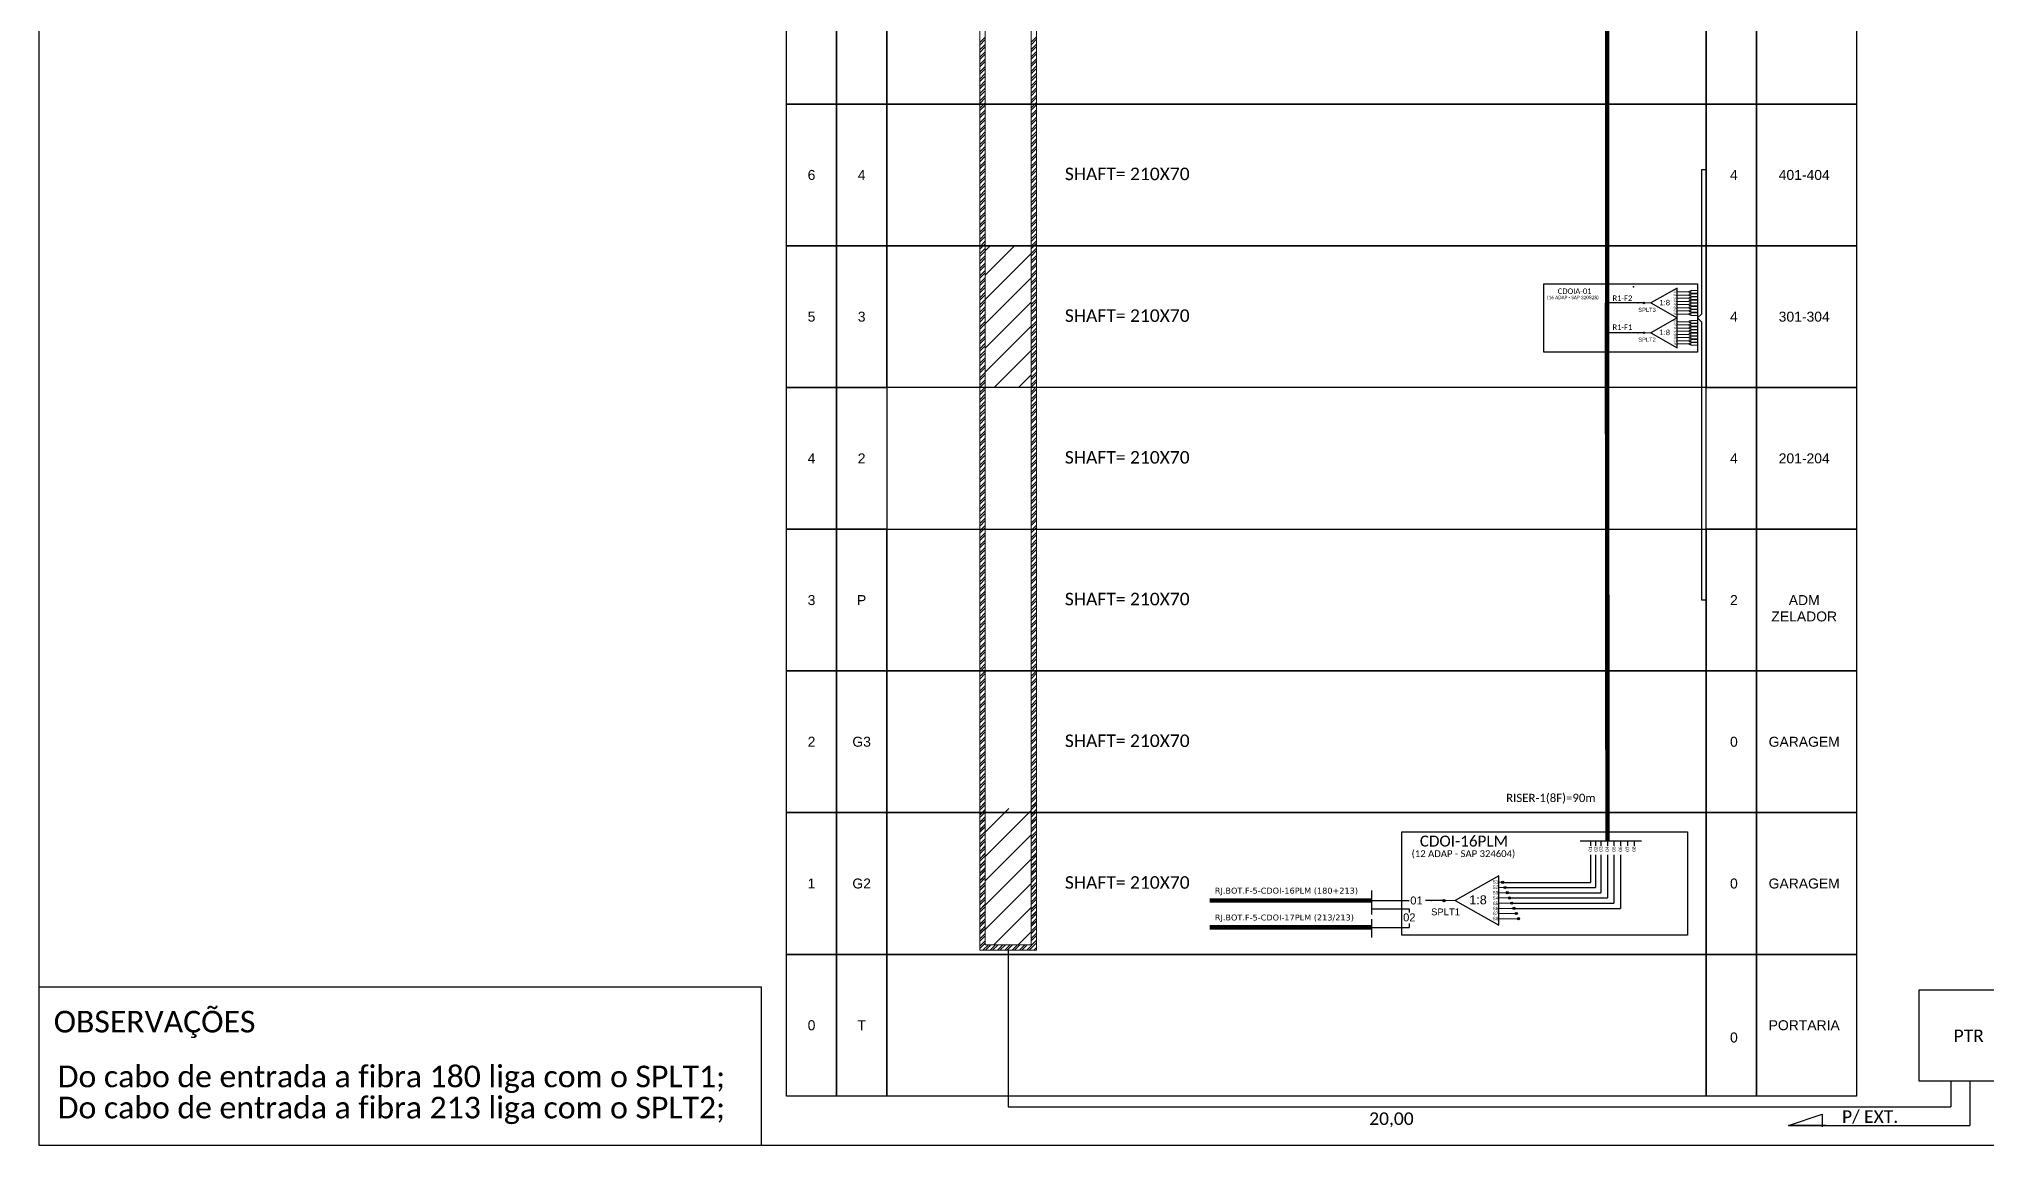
# Model space of a CAD drawing. Header units: inches. Extents: x 10034 to 13570, y 6729 to 9325.
# Drawn here: x 10933 to 11447, y 7993 to 8285 of the extents above; entities that cross this region are included whole.
import ezdxf
from ezdxf.enums import TextEntityAlignment as Align

# ---------------------------------------------------------------- set-up
doc = ezdxf.new("R2010")
doc.units = ezdxf.units.IN
doc.header["$MEASUREMENT"] = 0
doc.layers.add('CD a instalar', color=1, linetype='Continuous')
doc.layers.add('Uifilar numeracao sangria', color=7, linetype='Continuous')
doc.styles.add('ARIAL', font='arial.ttf')
doc.styles.add('WMF-Calibri0', font='CALIBRI.TTF')
doc.linetypes.add('RESERVA', pattern='A,0.5,-0.15,["RESERVA",Standard,S=0.18,R=0,X=0,Y=-0.1],-1.3', length=1.95)

# ---------------------------------------------------------------- blocks, each defined once
blk = doc.blocks.new('SPLT_1-8_DIV_DIR')
h = blk.add_hatch(color=3)
h.dxf.hatch_style = 1
edge = h.paths.add_edge_path()
edge.add_arc((12.77, 4.04), 0.242, 0, 360)
h = blk.add_hatch(color=3)
h.dxf.hatch_style = 1
edge = h.paths.add_edge_path()
edge.add_arc((13.27, 2.88), 0.242, 0, 360)
h = blk.add_hatch(color=3)
h.dxf.hatch_style = 1
edge = h.paths.add_edge_path()
edge.add_arc((13.77, 1.73), 0.242, 0, 360)
h = blk.add_hatch(color=3)
h.dxf.hatch_style = 1
edge = h.paths.add_edge_path()
edge.add_arc((14.27, 0.58), 0.242, 0, 360)
h = blk.add_hatch(color=3)
h.dxf.hatch_style = 1
edge = h.paths.add_edge_path()
edge.add_arc((14.77, -0.58), 0.242, 0, 360)
h = blk.add_hatch(color=3)
h.dxf.hatch_style = 1
edge = h.paths.add_edge_path()
edge.add_arc((15.27, -1.73), 0.242, 0, 360)
h = blk.add_hatch(color=3)
h.dxf.hatch_style = 1
edge = h.paths.add_edge_path()
edge.add_arc((15.77, -2.88), 0.242, 0, 360)
h = blk.add_hatch(color=3)
h.dxf.hatch_style = 1
edge = h.paths.add_edge_path()
edge.add_arc((16.27, -4.04), 0.242, 0, 360)
at = {"color": 1}
blk.add_lwpolyline([(11.89, 5.45), (2.22, 0), (11.89, -5.45), (11.89, 5.45)], dxfattribs=at)
at = {"color": 1, "lineweight": 0}
blk.add_lwpolyline([(2.22, 0), (0, 0)], dxfattribs=at)
at = {"color": 7, "lineweight": 0}
for points in [[(12.77, 4.04), (11.89, 4.04)], [(11.89, 2.88), (13.27, 2.88)], [(11.89, 1.73), (13.77, 1.73)], [(11.89, 0.58), (14.27, 0.58)], [(11.89, -0.58), (14.77, -0.58)], [(11.89, -1.73), (15.27, -1.73)], [(11.89, -2.88), (15.77, -2.88)], [(11.89, -4.04), (16.27, -4.04)]]:
    blk.add_lwpolyline(points, dxfattribs=at)
at = {"color": 3}
for centre in [(12.77, 4.04), (13.27, 2.88), (13.77, 1.73), (14.27, 0.58), (14.77, -0.58), (15.27, -1.73), (15.77, -2.88), (16.27, -4.04)]:
    blk.add_circle(centre, 0.242, dxfattribs=at)
at = {"color": 1, "style": 'ARIAL'}
for s, height, p in [('S1', 0.75, (10.52, 3.77)), ('1:8', 2, (5.35, -0.85)), ('S2', 0.75, (10.52, 2.58)), ('S3', 0.75, (10.52, 1.37)), ('S4', 0.75, (10.52, 0.19)), ('S5', 0.75, (10.52, -1.02)), ('S6', 0.75, (10.52, -2.14)), ('S7', 0.75, (10.52, -3.24)), ('S8', 0.75, (10.52, -4.36))]:
    blk.add_text(s, height=height, dxfattribs=at).set_placement(p)
blk = doc.blocks.new('SPLITTER_')
blk.add_point((0, 0))
at = {"style": 'ARIAL', "flags": 4}
blk.add_attdef('SPLT', (0, -3.26), '', height=1.5, dxfattribs=at)
blk = doc.blocks.new('SPLT_1-8_SC-APC')
at = {"color": 1}
blk.add_lwpolyline([(-7.37, -2.1), (-17.04, -7.55), (-7.37, -13), (-7.37, -2.1)], dxfattribs=at)
at = {"color": 3, "lineweight": 0}
for points in [[(-2.99, -3.51), (-7.37, -3.51)], [(-7.37, -4.66), (-2.99, -4.66)], [(-7.37, -5.82), (-2.99, -5.82)], [(-7.37, -6.97), (-2.99, -6.97)], [(-2.41, -3.02), (-2.41, -4)], [(-2.41, -3.02), (0, -3.02)], [(-2.41, -4), (0, -4)], [(-2.41, -4.17), (-2.41, -5.16)], [(-2.41, -4.17), (0, -4.17)], [(-2.41, -5.16), (0, -5.16)], [(-2.41, -5.32), (-2.41, -6.31)], [(-2.41, -5.32), (0, -5.32)], [(-2.41, -6.31), (0, -6.31)], [(-2.41, -6.48), (-2.41, -7.46)], [(-2.41, -6.48), (0, -6.48)], [(-7.37, -8.12), (-2.99, -8.12)], [(-7.37, -9.28), (-2.99, -9.28)], [(-7.37, -10.43), (-2.99, -10.43)], [(-7.37, -11.58), (-2.99, -11.58)], [(-2.41, -7.46), (0, -7.46)], [(-2.41, -7.63), (-2.41, -8.62)], [(-2.41, -7.63), (0, -7.63)], [(-2.41, -8.62), (0, -8.62)], [(-2.41, -8.78), (-2.41, -9.77)], [(-2.41, -8.78), (0, -8.78)], [(-2.41, -9.77), (0, -9.77)], [(-2.41, -9.94), (-2.41, -10.92)], [(-2.41, -9.94), (0, -9.94)], [(-2.41, -10.92), (0, -10.92)], [(-2.41, -11.09), (-2.41, -12.08)], [(-2.41, -11.09), (0, -11.09)], [(-2.41, -12.08), (0, -12.08)]]:
    blk.add_lwpolyline(points, dxfattribs=at)
for points in [[(-2.99, -3.22), (-2.41, -3.22), (-2.41, -3.8), (-2.99, -3.8)], [(-2.99, -4.38), (-2.41, -4.38), (-2.41, -4.95), (-2.99, -4.95)], [(-2.99, -5.53), (-2.41, -5.53), (-2.41, -6.1), (-2.99, -6.1)], [(-2.99, -6.68), (-2.41, -6.68), (-2.41, -7.26), (-2.99, -7.26)], [(-2.99, -7.84), (-2.41, -7.84), (-2.41, -8.41), (-2.99, -8.41)], [(-2.99, -8.99), (-2.41, -8.99), (-2.41, -9.56), (-2.99, -9.56)], [(-2.99, -10.14), (-2.41, -10.14), (-2.41, -10.72), (-2.99, -10.72)], [(-2.99, -11.3), (-2.41, -11.3), (-2.41, -11.87), (-2.99, -11.87)]]:
    blk.add_lwpolyline(points, close=True, dxfattribs=at)
at = {"color": 1, "lineweight": 0}
blk.add_lwpolyline([(-17.04, -7.55), (-19.26, -7.55)], dxfattribs=at)
at = {"color": 1, "style": 'ARIAL'}
for s, height, p in [('1:8', 2, (-13.91, -8.4)), ('S1', 0.75, (-8.74, -3.78)), ('S2', 0.75, (-8.74, -4.97)), ('S3', 0.75, (-8.74, -6.18)), ('S4', 0.75, (-8.74, -7.36)), ('S5', 0.75, (-8.74, -8.57)), ('S6', 0.75, (-8.74, -9.69)), ('S7', 0.75, (-8.74, -10.78)), ('S8', 0.75, (-8.74, -11.9))]:
    blk.add_text(s, height=height, dxfattribs=at).set_placement(p)
blk = doc.blocks.new('A$C415C251F')
at = {"color": 3}
blk.add_point((0, 0), dxfattribs=at)
blk = doc.blocks.new('LEG_CDOIA8_C-SPLT_DIR')
at = {"color": 3}
blk.add_blockref('A$C415C251F', (0, 0), dxfattribs=at)
at = {"color": 1, "style": 'WMF-Calibri0', "flags": 4}
blk.add_attdef('CDO', (-26.84, -2.61), '', height=2, dxfattribs=at)
blk.add_attdef('MODELO', text='', height=1.5, dxfattribs=at).set_placement((-22.23, -4.54), align=Align.CENTER)
at = {"style": 'ARIAL', "flags": 4}
blk.add_attdef('SPLITAGEM', text='', height=1.5, dxfattribs=at).set_placement((-18.36, -12.59), align=Align.CENTER)

msp = doc.modelspace()

# ---------------------------------------------------------------- hatches: boundary and pattern name
h = msp.add_hatch()
h.set_pattern_fill('ANSI31', color=1, scale=1.427991)
h.set_pattern_definition([(45, (-3842.32, -2987.586), (-3.2059302, 3.2059302), [])])
h.paths.add_polyline_path([(11195.13, 8230.4), (11182.99, 8230.4), (11182.99, 8193), (11195.13, 8193)])
h = msp.add_hatch(color=3)
h.dxf.hatch_style = 1
edge = h.paths.add_edge_path()
edge.add_arc((11356.85, 8215.32), 0.185, 0, 360)
h = msp.add_hatch(color=3)
h.dxf.hatch_style = 1
edge = h.paths.add_edge_path()
edge.add_arc((11356.85, 8215.32), 0.185, 0, 360)
h = msp.add_hatch(color=3)
h.dxf.hatch_style = 1
edge = h.paths.add_edge_path()
edge.add_arc((11356.85, 8207.45), 0.185, 0, 360)
h = msp.add_hatch(color=3)
h.dxf.hatch_style = 1
edge = h.paths.add_edge_path()
edge.add_arc((11356.85, 8207.45), 0.185, 0, 360)
h = msp.add_hatch()
h.set_pattern_fill('ANSI31', color=1, scale=1.427991)
h.set_pattern_definition([(45, (-3842.4167, -3134.702), (-3.2059302, 3.2059302), [])])
h.paths.add_polyline_path([(11195.03, 8081.86), (11182.89, 8081.86), (11182.89, 8045.88), (11195.03, 8045.88)])
h = msp.add_hatch(color=3)
h.dxf.hatch_style = 1
edge = h.paths.add_edge_path()
edge.add_arc((11304.05, 8057.59), 0.305, 0, 360)

# ---------------------------------------------------------------- linework, layer by layer
at = {"color": 3}
for p, q in [((11181.56, 8284.04), (11182.99, 8285.47)), ((11181.56, 8283.4), (11182.99, 8284.83)), ((11181.56, 8282.12), (11182.99, 8283.54)), ((11181.56, 8281.47), (11182.99, 8282.9)), ((11181.56, 8280.19), (11182.99, 8281.62)), ((11195.13, 8284.14), (11196.56, 8285.57)), ((11195.13, 8283.5), (11196.56, 8284.93)), ((11195.13, 8282.22), (11196.56, 8283.65)), ((11195.13, 8281.58), (11196.56, 8283.01)), ((11195.13, 8280.3), (11196.56, 8281.72)), ((11181.56, 8279.55), (11182.99, 8280.98)), ((11181.56, 8278.27), (11182.99, 8279.7)), ((11181.56, 8277.63), (11182.99, 8279.06)), ((11181.56, 8276.34), (11182.99, 8277.77)), ((11181.56, 8275.7), (11182.99, 8277.13)), ((11195.13, 8279.66), (11196.56, 8281.08)), ((11195.13, 8278.37), (11196.56, 8279.8)), ((11195.13, 8277.73), (11196.56, 8279.16)), ((11195.13, 8276.45), (11196.56, 8277.88)), ((11195.13, 8275.81), (11196.56, 8277.24)), ((11181.56, 8274.42), (11182.99, 8275.85)), ((11181.56, 8273.78), (11182.99, 8275.21)), ((11181.56, 8272.5), (11182.99, 8273.93)), ((11181.56, 8271.86), (11182.99, 8273.28)), ((11181.56, 8270.57), (11182.99, 8272)), ((11181.56, 8269.93), (11182.99, 8271.36)), ((11195.13, 8274.53), (11196.56, 8275.95)), ((11195.13, 8273.88), (11196.56, 8275.31)), ((11195.13, 8272.6), (11196.56, 8274.03)), ((11195.13, 8271.96), (11196.56, 8273.39)), ((11195.13, 8270.68), (11196.56, 8272.11)), ((11195.13, 8270.04), (11196.56, 8271.47)), ((11181.56, 8268.65), (11182.99, 8270.08)), ((11181.56, 8268.01), (11182.99, 8269.44)), ((11181.56, 8266.73), (11182.99, 8268.16)), ((11181.56, 8266.09), (11182.99, 8267.51)), ((11181.56, 8264.8), (11182.99, 8266.23)), ((11195.13, 8268.76), (11196.56, 8270.18)), ((11195.13, 8268.11), (11196.56, 8269.54)), ((11195.13, 8266.83), (11196.56, 8268.26)), ((11195.13, 8266.19), (11196.56, 8267.62)), ((11195.13, 8264.91), (11196.56, 8266.34)), ((11181.56, 8264.16), (11182.99, 8265.59)), ((11181.56, 8262.88), (11182.99, 8264.31)), ((11181.56, 8262.24), (11182.99, 8263.67)), ((11181.56, 8260.96), (11182.99, 8262.38)), ((11181.56, 8260.32), (11182.99, 8261.74)), ((11195.13, 8264.27), (11196.56, 8265.7)), ((11195.13, 8262.98), (11196.56, 8264.41)), ((11195.13, 8262.34), (11196.56, 8263.77)), ((11195.13, 8261.06), (11196.56, 8262.49)), ((11195.13, 8260.42), (11196.56, 8261.85)), ((11181.56, 8259.03), (11182.99, 8260.46)), ((11181.56, 8258.39), (11182.99, 8259.82)), ((11181.56, 8257.11), (11182.99, 8258.54)), ((11181.56, 8256.47), (11182.99, 8257.9)), ((11181.56, 8255.19), (11182.99, 8256.61)), ((11181.56, 8254.54), (11182.99, 8255.97)), ((11195.13, 8259.14), (11196.56, 8260.57)), ((11195.13, 8258.5), (11196.56, 8259.92)), ((11195.13, 8257.21), (11196.56, 8258.64)), ((11195.13, 8256.57), (11196.56, 8258)), ((11195.13, 8255.29), (11196.56, 8256.72)), ((11195.13, 8254.65), (11196.56, 8256.08)), ((11181.56, 8253.26), (11182.99, 8254.69)), ((11181.56, 8252.62), (11182.99, 8254.05)), ((11181.56, 8251.34), (11182.99, 8252.77)), ((11181.56, 8250.7), (11182.99, 8252.13)), ((11181.56, 8249.42), (11182.99, 8250.84)), ((11195.13, 8253.37), (11196.56, 8254.79)), ((11195.13, 8252.73), (11196.56, 8254.15)), ((11195.13, 8251.44), (11196.56, 8252.87)), ((11195.13, 8250.8), (11196.56, 8252.23)), ((11195.13, 8249.52), (11196.56, 8250.95)), ((11181.56, 8248.77), (11182.99, 8250.2)), ((11181.56, 8247.49), (11182.99, 8248.92)), ((11181.56, 8246.85), (11182.99, 8248.28)), ((11181.56, 8245.57), (11182.99, 8247)), ((11181.56, 8244.93), (11182.99, 8246.35)), ((11195.13, 8248.88), (11196.56, 8250.31)), ((11195.13, 8247.6), (11196.56, 8249.02)), ((11195.13, 8246.95), (11196.56, 8248.38)), ((11195.13, 8245.67), (11196.56, 8247.1)), ((11195.13, 8245.03), (11196.56, 8246.46)), ((11181.56, 8243.64), (11182.99, 8245.07)), ((11181.56, 8243), (11182.99, 8244.43)), ((11181.56, 8241.72), (11182.99, 8243.15)), ((11181.56, 8241.08), (11182.99, 8242.51)), ((11181.56, 8239.8), (11182.99, 8241.23)), ((11181.56, 8239.16), (11182.99, 8240.58)), ((11195.13, 8243.75), (11196.56, 8245.18)), ((11195.13, 8243.11), (11196.56, 8244.54)), ((11195.13, 8241.83), (11196.56, 8243.25)), ((11195.13, 8241.18), (11196.56, 8242.61)), ((11195.13, 8239.9), (11196.56, 8241.33)), ((11195.13, 8239.26), (11196.56, 8240.69)), ((11181.56, 8237.87), (11182.99, 8239.3)), ((11181.56, 8237.23), (11182.99, 8238.66)), ((11181.56, 8235.95), (11182.99, 8237.38)), ((11181.56, 8235.31), (11182.99, 8236.74)), ((11181.56, 8234.03), (11182.99, 8235.45)), ((11195.13, 8237.98), (11196.56, 8239.41)), ((11195.13, 8237.34), (11196.56, 8238.77)), ((11195.13, 8236.05), (11196.56, 8237.48)), ((11195.13, 8235.41), (11196.56, 8236.84)), ((11195.13, 8234.13), (11196.56, 8235.56)), ((11181.56, 8233.39), (11182.99, 8234.81)), ((11181.56, 8232.1), (11182.99, 8233.53)), ((11181.56, 8231.46), (11182.99, 8232.89)), ((11181.56, 8230.18), (11182.99, 8231.61)), ((11181.56, 8229.54), (11182.99, 8230.97)), ((11195.13, 8233.49), (11196.56, 8234.92)), ((11195.13, 8232.21), (11196.56, 8233.64)), ((11195.13, 8231.57), (11196.56, 8232.99)), ((11195.13, 8230.28), (11196.56, 8231.71)), ((11195.13, 8229.64), (11196.56, 8231.07)), ((11181.56, 8228.26), (11182.99, 8229.68)), ((11181.56, 8227.61), (11182.99, 8229.04)), ((11181.56, 8226.33), (11182.99, 8227.76)), ((11181.56, 8225.69), (11182.99, 8227.12)), ((11181.56, 8224.41), (11182.99, 8225.84)), ((11181.56, 8223.77), (11182.99, 8225.2)), ((11195.13, 8228.36), (11196.56, 8229.79)), ((11195.13, 8227.72), (11196.56, 8229.15)), ((11195.13, 8226.44), (11196.56, 8227.87)), ((11195.13, 8225.8), (11196.56, 8227.22)), ((11195.13, 8224.51), (11196.56, 8225.94)), ((11195.13, 8223.87), (11196.56, 8225.3)), ((11181.56, 8222.49), (11182.99, 8223.91)), ((11181.56, 8221.84), (11182.99, 8223.27)), ((11181.56, 8220.56), (11182.99, 8221.99)), ((11181.56, 8219.92), (11182.99, 8221.35)), ((11181.56, 8218.64), (11182.99, 8220.07)), ((11195.13, 8222.59), (11196.56, 8224.02)), ((11195.13, 8221.95), (11196.56, 8223.38)), ((11195.13, 8220.67), (11196.56, 8222.09)), ((11195.13, 8220.03), (11196.56, 8221.45)), ((11195.13, 8218.74), (11196.56, 8220.17)), ((11181.56, 8218), (11182.99, 8219.43)), ((11181.56, 8216.71), (11182.99, 8218.14)), ((11181.56, 8216.07), (11182.99, 8217.5)), ((11181.56, 8214.79), (11182.99, 8216.22)), ((11181.56, 8214.15), (11182.99, 8215.58)), ((11195.13, 8218.1), (11196.56, 8219.53)), ((11195.13, 8216.82), (11196.56, 8218.25)), ((11195.13, 8216.18), (11196.56, 8217.61)), ((11195.13, 8214.9), (11196.56, 8216.32)), ((11195.13, 8214.25), (11196.56, 8215.68)), ((11181.56, 8212.87), (11182.99, 8214.3)), ((11181.56, 8212.23), (11182.99, 8213.65)), ((11181.56, 8210.94), (11182.99, 8212.37)), ((11181.56, 8210.3), (11182.99, 8211.73)), ((11181.56, 8209.02), (11182.99, 8210.45)), ((11181.56, 8208.38), (11182.99, 8209.81)), ((11195.13, 8212.97), (11196.56, 8214.4)), ((11195.13, 8212.33), (11196.56, 8213.76)), ((11195.13, 8211.05), (11196.56, 8212.48)), ((11195.13, 8210.41), (11196.56, 8211.84)), ((11195.13, 8209.13), (11196.56, 8210.55)), ((11195.13, 8208.48), (11196.56, 8209.91)), ((11181.56, 8207.1), (11182.99, 8208.52)), ((11181.56, 8206.46), (11182.99, 8207.88)), ((11181.56, 8205.17), (11182.99, 8206.6)), ((11181.56, 8204.53), (11182.99, 8205.96)), ((11181.56, 8203.25), (11182.99, 8204.68)), ((11195.13, 8207.2), (11196.56, 8208.63)), ((11195.13, 8206.56), (11196.56, 8207.99)), ((11195.13, 8205.28), (11196.56, 8206.71)), ((11195.13, 8204.64), (11196.56, 8206.06)), ((11195.13, 8203.35), (11196.56, 8204.78)), ((11181.56, 8202.61), (11182.99, 8204.04)), ((11181.56, 8201.33), (11182.99, 8202.75)), ((11181.56, 8200.69), (11182.99, 8202.11)), ((11181.56, 8199.4), (11182.99, 8200.83)), ((11181.56, 8198.76), (11182.99, 8200.19)), ((11195.13, 8202.71), (11196.56, 8204.14)), ((11195.13, 8201.43), (11196.56, 8202.86)), ((11195.13, 8200.79), (11196.56, 8202.22)), ((11195.13, 8199.51), (11196.56, 8200.94)), ((11195.13, 8198.87), (11196.56, 8200.29)), ((11181.56, 8197.48), (11182.99, 8198.91)), ((11181.56, 8196.84), (11182.99, 8198.27)), ((11181.56, 8195.56), (11182.99, 8196.98)), ((11181.56, 8194.91), (11182.99, 8196.34)), ((11181.56, 8193.63), (11182.99, 8195.06)), ((11181.56, 8192.99), (11182.99, 8194.42)), ((11195.13, 8197.58), (11196.56, 8199.01)), ((11195.13, 8196.94), (11196.56, 8198.37)), ((11195.13, 8195.66), (11196.56, 8197.09)), ((11195.13, 8195.02), (11196.56, 8196.45)), ((11195.13, 8193.74), (11196.56, 8195.16)), ((11195.13, 8193.1), (11196.56, 8194.52)), ((11181.56, 8191.71), (11182.99, 8193.14)), ((11181.56, 8191.07), (11182.99, 8192.5)), ((11181.56, 8189.78), (11182.99, 8191.21)), ((11181.56, 8189.14), (11182.99, 8190.57)), ((11181.56, 8187.86), (11182.99, 8189.29)), ((11195.13, 8191.81), (11196.56, 8193.24)), ((11195.13, 8191.17), (11196.56, 8192.6)), ((11195.13, 8189.89), (11196.56, 8191.32)), ((11195.13, 8189.25), (11196.56, 8190.68)), ((11195.13, 8187.97), (11196.56, 8189.39)), ((11181.56, 8187.22), (11182.99, 8188.65)), ((11181.56, 8185.94), (11182.99, 8187.37)), ((11181.56, 8185.3), (11182.99, 8186.72)), ((11181.56, 8184.01), (11182.99, 8185.44)), ((11181.56, 8183.37), (11182.99, 8184.8)), ((11195.13, 8187.32), (11196.56, 8188.75)), ((11195.13, 8186.04), (11196.56, 8187.47)), ((11195.13, 8185.4), (11196.56, 8186.83)), ((11195.13, 8184.12), (11196.56, 8185.55)), ((11195.13, 8183.48), (11196.56, 8184.91)), ((11181.56, 8182.09), (11182.99, 8183.52)), ((11181.56, 8181.45), (11182.99, 8182.88)), ((11181.56, 8180.17), (11182.99, 8181.6)), ((11181.56, 8179.53), (11182.99, 8180.95)), ((11181.56, 8178.24), (11182.99, 8179.67)), ((11181.56, 8177.6), (11182.99, 8179.03)), ((11195.13, 8182.2), (11196.56, 8183.62)), ((11195.13, 8181.55), (11196.56, 8182.98)), ((11195.13, 8180.27), (11196.56, 8181.7)), ((11195.13, 8179.63), (11196.56, 8181.06)), ((11195.13, 8178.35), (11196.56, 8179.78)), ((11195.13, 8177.71), (11196.56, 8179.13)), ((11181.56, 8176.32), (11182.99, 8177.75)), ((11181.56, 8175.68), (11182.99, 8177.11)), ((11181.56, 8174.4), (11182.99, 8175.82)), ((11181.56, 8173.76), (11182.99, 8175.18)), ((11181.56, 8172.47), (11182.99, 8173.9)), ((11195.13, 8176.42), (11196.56, 8177.85)), ((11195.13, 8175.78), (11196.56, 8177.21)), ((11195.13, 8174.5), (11196.56, 8175.93)), ((11195.13, 8173.86), (11196.56, 8175.29)), ((11195.13, 8172.58), (11196.56, 8174.01)), ((11181.56, 8171.83), (11182.99, 8173.26)), ((11181.56, 8170.55), (11182.99, 8171.98)), ((11181.56, 8169.91), (11182.99, 8171.34)), ((11181.56, 8168.63), (11182.99, 8170.05)), ((11181.56, 8167.98), (11182.99, 8169.41)), ((11195.13, 8171.94), (11196.56, 8173.36)), ((11195.13, 8170.65), (11196.56, 8172.08)), ((11195.13, 8170.01), (11196.56, 8171.44)), ((11195.13, 8168.73), (11196.56, 8170.16)), ((11195.13, 8168.09), (11196.56, 8169.52)), ((11181.56, 8166.7), (11182.99, 8168.13)), ((11181.56, 8166.06), (11182.99, 8167.49)), ((11181.56, 8164.78), (11182.99, 8166.21)), ((11181.56, 8164.14), (11182.99, 8165.57)), ((11181.56, 8162.86), (11182.99, 8164.28)), ((11181.56, 8162.21), (11182.99, 8163.64)), ((11195.13, 8166.81), (11196.56, 8168.23)), ((11195.13, 8166.17), (11196.56, 8167.59)), ((11195.13, 8164.88), (11196.56, 8166.31)), ((11195.13, 8164.24), (11196.56, 8165.67)), ((11195.13, 8162.96), (11196.56, 8164.39)), ((11195.13, 8162.32), (11196.56, 8163.75)), ((11181.56, 8160.93), (11182.99, 8162.36)), ((11181.56, 8160.29), (11182.99, 8161.72)), ((11181.56, 8159.01), (11182.99, 8160.44)), ((11181.56, 8158.37), (11182.99, 8159.79)), ((11181.56, 8157.08), (11182.99, 8158.51)), ((11195.13, 8161.04), (11196.56, 8162.46)), ((11195.13, 8160.39), (11196.56, 8161.82)), ((11195.13, 8159.11), (11196.56, 8160.54)), ((11195.13, 8158.47), (11196.56, 8159.9)), ((11195.13, 8157.19), (11196.56, 8158.62)), ((11181.56, 8156.44), (11182.99, 8157.87)), ((11181.56, 8155.16), (11182.99, 8156.59)), ((11181.56, 8154.52), (11182.99, 8155.95)), ((11181.56, 8153.24), (11182.99, 8154.67)), ((11181.56, 8152.6), (11182.99, 8154.02)), ((11195.13, 8156.55), (11196.56, 8157.98)), ((11195.13, 8155.27), (11196.56, 8156.69)), ((11195.13, 8154.62), (11196.56, 8156.05)), ((11195.13, 8153.34), (11196.56, 8154.77)), ((11195.13, 8152.7), (11196.56, 8154.13)), ((11181.56, 8151.31), (11182.99, 8152.74)), ((11181.56, 8150.67), (11182.99, 8152.1)), ((11181.56, 8149.39), (11182.99, 8150.82)), ((11181.56, 8148.75), (11182.99, 8150.18)), ((11181.56, 8147.47), (11182.99, 8148.89)), ((11181.56, 8146.83), (11182.99, 8148.25)), ((11195.13, 8151.42), (11196.56, 8152.85)), ((11195.13, 8150.78), (11196.56, 8152.21)), ((11195.13, 8149.49), (11196.56, 8150.92)), ((11195.13, 8148.85), (11196.56, 8150.28)), ((11195.13, 8147.57), (11196.56, 8149)), ((11195.13, 8146.93), (11196.56, 8148.36)), ((11181.56, 8145.54), (11182.99, 8146.97)), ((11181.56, 8144.9), (11182.99, 8146.33)), ((11181.56, 8143.62), (11182.99, 8145.05)), ((11181.56, 8142.98), (11182.99, 8144.41)), ((11181.56, 8141.7), (11182.99, 8143.12)), ((11195.13, 8145.65), (11196.56, 8147.08)), ((11195.13, 8145.01), (11196.56, 8146.43)), ((11195.13, 8143.72), (11196.56, 8145.15)), ((11195.13, 8143.08), (11196.56, 8144.51)), ((11195.13, 8141.8), (11196.56, 8143.23)), ((11181.56, 8141.05), (11182.99, 8142.48)), ((11181.56, 8139.77), (11182.99, 8141.2)), ((11181.56, 8139.13), (11182.99, 8140.56)), ((11181.56, 8137.85), (11182.99, 8139.28)), ((11181.56, 8137.21), (11182.99, 8138.64)), ((11195.13, 8141.16), (11196.56, 8142.59)), ((11195.13, 8139.88), (11196.56, 8141.3)), ((11195.13, 8139.24), (11196.56, 8140.66)), ((11195.13, 8137.95), (11196.56, 8139.38)), ((11195.13, 8137.31), (11196.56, 8138.74)), ((11181.56, 8135.93), (11182.99, 8137.35)), ((11181.56, 8135.28), (11182.99, 8136.71)), ((11181.56, 8134), (11182.99, 8135.43)), ((11181.56, 8133.36), (11182.99, 8134.79)), ((11181.56, 8132.08), (11182.99, 8133.51)), ((11181.56, 8131.44), (11182.99, 8132.86)), ((11195.13, 8136.03), (11196.56, 8137.46)), ((11195.13, 8135.39), (11196.56, 8136.82)), ((11195.13, 8134.11), (11196.56, 8135.53)), ((11195.13, 8133.47), (11196.56, 8134.89)), ((11195.13, 8132.18), (11196.56, 8133.61)), ((11195.13, 8131.54), (11196.56, 8132.97)), ((11181.56, 8130.15), (11182.99, 8131.58)), ((11181.56, 8129.51), (11182.99, 8130.94)), ((11181.56, 8128.23), (11182.99, 8129.66)), ((11181.56, 8127.59), (11182.99, 8129.02)), ((11181.56, 8126.31), (11182.99, 8127.74)), ((11195.13, 8130.26), (11196.56, 8131.69)), ((11195.13, 8129.62), (11196.56, 8131.05)), ((11195.13, 8128.34), (11196.56, 8129.76)), ((11195.13, 8127.69), (11196.56, 8129.12)), ((11195.13, 8126.41), (11196.56, 8127.84)), ((11181.56, 8125.67), (11182.99, 8127.09)), ((11181.56, 8124.38), (11182.99, 8125.81)), ((11181.56, 8123.74), (11182.99, 8125.17)), ((11181.56, 8122.46), (11182.99, 8123.89)), ((11181.56, 8121.82), (11182.99, 8123.25)), ((11195.13, 8125.77), (11196.56, 8127.2)), ((11195.13, 8124.49), (11196.56, 8125.92)), ((11195.13, 8123.85), (11196.56, 8125.28)), ((11195.13, 8122.56), (11196.56, 8123.99)), ((11195.13, 8121.92), (11196.56, 8123.35)), ((11181.56, 8120.54), (11182.99, 8121.96)), ((11181.56, 8119.9), (11182.99, 8121.32)), ((11181.56, 8118.61), (11182.99, 8120.04)), ((11181.56, 8117.97), (11182.99, 8119.4)), ((11181.56, 8116.69), (11182.99, 8118.12)), ((11181.56, 8116.05), (11182.99, 8117.48)), ((11195.13, 8120.64), (11196.56, 8122.07)), ((11195.13, 8120), (11196.56, 8121.43)), ((11195.13, 8118.72), (11196.56, 8120.15)), ((11195.13, 8118.08), (11196.56, 8119.5)), ((11195.13, 8116.79), (11196.56, 8118.22)), ((11195.13, 8116.15), (11196.56, 8117.58)), ((11181.56, 8114.77), (11182.99, 8116.19)), ((11181.56, 8114.12), (11182.99, 8115.55)), ((11181.56, 8112.84), (11182.99, 8114.27)), ((11181.56, 8112.2), (11182.99, 8113.63)), ((11181.56, 8110.92), (11182.99, 8112.35)), ((11195.13, 8114.87), (11196.56, 8116.3)), ((11195.13, 8114.23), (11196.56, 8115.66)), ((11195.13, 8112.95), (11196.56, 8114.38)), ((11195.13, 8112.31), (11196.56, 8113.73)), ((11195.13, 8111.02), (11196.56, 8112.45)), ((11181.56, 8110.28), (11182.99, 8111.71)), ((11181.56, 8109), (11182.99, 8110.42)), ((11181.56, 8108.35), (11182.99, 8109.78)), ((11181.56, 8107.07), (11182.99, 8108.5)), ((11181.56, 8106.43), (11182.99, 8107.86)), ((11195.13, 8110.38), (11196.56, 8111.81)), ((11195.13, 8109.1), (11196.56, 8110.53)), ((11195.13, 8108.46), (11196.56, 8109.89)), ((11195.13, 8107.18), (11196.56, 8108.6)), ((11195.13, 8106.54), (11196.56, 8107.96)), ((11181.56, 8105.15), (11182.99, 8106.58)), ((11181.56, 8104.51), (11182.99, 8105.94)), ((11181.56, 8103.22), (11182.99, 8104.65)), ((11181.56, 8102.58), (11182.99, 8104.01)), ((11181.56, 8101.3), (11182.99, 8102.73)), ((11181.56, 8100.66), (11182.99, 8102.09)), ((11195.13, 8105.25), (11196.56, 8106.68)), ((11195.13, 8104.61), (11196.56, 8106.04)), ((11195.13, 8103.33), (11196.56, 8104.76)), ((11195.13, 8102.69), (11196.56, 8104.12)), ((11195.13, 8101.41), (11196.56, 8102.83)), ((11195.13, 8100.76), (11196.56, 8102.19)), ((11181.56, 8099.38), (11182.99, 8100.81)), ((11181.56, 8098.74), (11182.99, 8100.16)), ((11181.56, 8097.45), (11182.99, 8098.88)), ((11181.56, 8096.81), (11182.99, 8098.24)), ((11181.56, 8095.53), (11182.99, 8096.96)), ((11195.13, 8099.48), (11196.56, 8100.91)), ((11195.13, 8098.84), (11196.56, 8100.27)), ((11195.13, 8097.56), (11196.56, 8098.99)), ((11195.13, 8096.92), (11196.56, 8098.35)), ((11195.13, 8095.64), (11196.56, 8097.06)), ((11181.56, 8094.89), (11182.99, 8096.32)), ((11181.56, 8093.61), (11182.99, 8095.03)), ((11181.56, 8092.97), (11182.99, 8094.39)), ((11181.56, 8091.68), (11182.99, 8093.11)), ((11181.56, 8091.04), (11182.99, 8092.47)), ((11195.13, 8094.99), (11196.56, 8096.42)), ((11195.13, 8093.71), (11196.56, 8095.14)), ((11195.13, 8093.07), (11196.56, 8094.5)), ((11195.13, 8091.79), (11196.56, 8093.22)), ((11195.13, 8091.15), (11196.56, 8092.57)), ((11181.56, 8089.76), (11182.99, 8091.19)), ((11181.56, 8089.12), (11182.99, 8090.55)), ((11181.56, 8087.84), (11182.99, 8089.26)), ((11181.56, 8087.2), (11182.99, 8088.62)), ((11181.56, 8085.91), (11182.99, 8087.34)), ((11181.56, 8085.31), (11182.99, 8086.73)), ((11181.56, 8085.27), (11182.99, 8086.7)), ((11195.13, 8089.86), (11196.56, 8091.29)), ((11195.13, 8089.22), (11196.56, 8090.65)), ((11195.13, 8087.94), (11196.56, 8089.37)), ((11195.13, 8087.3), (11196.56, 8088.73)), ((11195.13, 8086.02), (11196.56, 8087.45)), ((11195.13, 8085.41), (11196.56, 8086.84)), ((11195.13, 8085.38), (11196.56, 8086.8)), ((11181.56, 8084.02), (11182.99, 8085.45)), ((11181.56, 8083.99), (11182.99, 8085.42)), ((11181.56, 8083.38), (11182.99, 8084.81)), ((11181.56, 8083.35), (11182.99, 8084.78)), ((11181.56, 8082.1), (11182.99, 8083.53)), ((11181.56, 8082.07), (11182.99, 8083.49)), ((11181.56, 8081.46), (11182.99, 8082.89)), ((11181.56, 8081.42), (11182.99, 8082.85)), ((11181.56, 8080.18), (11182.99, 8081.61)), ((11181.56, 8080.14), (11182.99, 8081.57)), ((11195.13, 8084.13), (11196.56, 8085.56)), ((11195.13, 8084.09), (11196.56, 8085.52)), ((11195.13, 8083.49), (11196.56, 8084.92)), ((11195.13, 8083.45), (11196.56, 8084.88)), ((11195.13, 8082.21), (11196.56, 8083.63)), ((11195.13, 8082.17), (11196.56, 8083.6)), ((11195.13, 8081.56), (11196.56, 8082.99)), ((11195.13, 8081.53), (11196.56, 8082.96)), ((11195.13, 8080.28), (11196.56, 8081.71)), ((11195.13, 8080.25), (11196.56, 8081.67)), ((11195.13, 8079.64), (11196.56, 8081.07)), ((11181.56, 8079.54), (11182.99, 8080.96)), ((11181.56, 8079.5), (11182.99, 8080.93)), ((11181.56, 8078.25), (11182.99, 8079.68)), ((11181.56, 8078.22), (11182.99, 8079.65)), ((11181.56, 8077.61), (11182.99, 8079.04)), ((11181.56, 8077.58), (11182.99, 8079.01)), ((11181.56, 8076.33), (11182.99, 8077.76)), ((11181.56, 8076.29), (11182.99, 8077.72)), ((11181.56, 8075.69), (11182.99, 8077.12)), ((11181.56, 8075.65), (11182.99, 8077.08)), ((11195.13, 8079.61), (11196.56, 8081.03)), ((11195.13, 8078.36), (11196.56, 8079.79)), ((11195.13, 8078.32), (11196.56, 8079.75)), ((11195.13, 8077.72), (11196.56, 8079.14)), ((11195.13, 8077.68), (11196.56, 8079.11)), ((11195.13, 8076.43), (11196.56, 8077.86)), ((11195.13, 8076.4), (11196.56, 8077.83)), ((11195.13, 8075.79), (11196.56, 8077.22)), ((11195.13, 8075.76), (11196.56, 8077.19)), ((11195.13, 8074.51), (11196.56, 8075.94)), ((11181.56, 8074.41), (11182.99, 8075.83)), ((11181.56, 8074.37), (11182.99, 8075.8)), ((11181.56, 8073.77), (11182.99, 8075.19)), ((11181.56, 8073.73), (11182.99, 8075.16)), ((11181.56, 8072.48), (11182.99, 8073.91)), ((11181.56, 8072.45), (11182.99, 8073.88)), ((11181.56, 8071.84), (11182.99, 8073.27)), ((11181.56, 8071.81), (11182.99, 8073.23)), ((11181.56, 8070.56), (11182.99, 8071.99)), ((11181.56, 8070.52), (11182.99, 8071.95)), ((11181.56, 8069.92), (11182.99, 8071.35)), ((11181.56, 8069.88), (11182.99, 8071.31)), ((11195.13, 8074.48), (11196.56, 8075.9)), ((11195.13, 8073.87), (11196.56, 8075.3)), ((11195.13, 8073.83), (11196.56, 8075.26)), ((11195.13, 8072.59), (11196.56, 8074.02)), ((11195.13, 8072.55), (11196.56, 8073.98)), ((11195.13, 8071.95), (11196.56, 8073.37)), ((11195.13, 8071.91), (11196.56, 8073.34)), ((11195.13, 8070.66), (11196.56, 8072.09)), ((11195.13, 8070.63), (11196.56, 8072.06)), ((11195.13, 8070.02), (11196.56, 8071.45)), ((11195.13, 8069.99), (11196.56, 8071.42)), ((11181.56, 8068.64), (11182.99, 8070.06)), ((11181.56, 8068.6), (11182.99, 8070.03)), ((11181.56, 8067.99), (11182.99, 8069.42)), ((11181.56, 8067.96), (11182.99, 8069.39)), ((11181.56, 8066.71), (11182.99, 8068.14)), ((11181.56, 8066.68), (11182.99, 8068.11)), ((11181.56, 8066.07), (11182.99, 8067.5)), ((11181.56, 8066.04), (11182.99, 8067.46)), ((11181.56, 8064.79), (11182.99, 8066.22)), ((11181.56, 8064.75), (11182.99, 8066.18)), ((11195.13, 8068.74), (11196.56, 8070.17)), ((11195.13, 8068.71), (11196.56, 8070.13)), ((11195.13, 8068.1), (11196.56, 8069.53)), ((11195.13, 8068.06), (11196.56, 8069.49)), ((11195.13, 8066.82), (11196.56, 8068.24)), ((11195.13, 8066.78), (11196.56, 8068.21)), ((11195.13, 8066.18), (11196.56, 8067.6)), ((11195.13, 8066.14), (11196.56, 8067.57)), ((11195.13, 8064.89), (11196.56, 8066.32)), ((11195.13, 8064.86), (11196.56, 8066.29)), ((11195.13, 8064.25), (11196.56, 8065.68)), ((11195.13, 8064.22), (11196.56, 8065.64)), ((11181.56, 8064.15), (11182.99, 8065.58)), ((11181.56, 8064.11), (11182.99, 8065.54)), ((11181.56, 8062.87), (11182.99, 8064.29)), ((11181.56, 8062.83), (11182.99, 8064.26)), ((11181.56, 8062.22), (11182.99, 8063.65)), ((11181.56, 8062.19), (11182.99, 8063.62)), ((11181.56, 8060.94), (11182.99, 8062.37)), ((11181.56, 8060.91), (11182.99, 8062.33)), ((11181.56, 8060.3), (11182.99, 8061.73)), ((11181.56, 8060.27), (11182.99, 8061.69)), ((11195.13, 8062.97), (11196.56, 8064.4)), ((11195.13, 8062.93), (11196.56, 8064.36)), ((11195.13, 8062.33), (11196.56, 8063.76)), ((11195.13, 8062.29), (11196.56, 8063.72)), ((11195.13, 8061.05), (11196.56, 8062.47)), ((11195.13, 8061.01), (11196.56, 8062.44)), ((11195.13, 8060.4), (11196.56, 8061.83)), ((11195.13, 8060.37), (11196.56, 8061.8)), ((11195.13, 8059.12), (11196.56, 8060.55)), ((11195.13, 8059.09), (11196.56, 8060.52)), ((11181.56, 8059.02), (11182.99, 8060.45)), ((11181.56, 8058.98), (11182.99, 8060.41)), ((11181.56, 8058.38), (11182.99, 8059.8)), ((11181.56, 8058.34), (11182.99, 8059.77)), ((11181.56, 8057.09), (11182.99, 8058.52)), ((11181.56, 8057.06), (11182.99, 8058.49)), ((11181.56, 8056.45), (11182.99, 8057.88)), ((11181.56, 8056.42), (11182.99, 8057.85)), ((11181.56, 8055.17), (11182.99, 8056.6)), ((11181.56, 8055.14), (11182.99, 8056.56)), ((11181.56, 8054.53), (11182.99, 8055.96)), ((11181.56, 8054.49), (11182.99, 8055.92)), ((11195.13, 8058.48), (11196.56, 8059.91)), ((11195.13, 8058.45), (11196.56, 8059.87)), ((11195.13, 8057.2), (11196.56, 8058.63)), ((11195.13, 8057.16), (11196.56, 8058.59)), ((11195.13, 8056.56), (11196.56, 8057.99)), ((11195.13, 8056.52), (11196.56, 8057.95)), ((11195.13, 8055.28), (11196.56, 8056.7)), ((11195.13, 8055.24), (11196.56, 8056.67)), ((11195.13, 8054.63), (11196.56, 8056.06)), ((11195.13, 8054.6), (11196.56, 8056.03)), ((11181.56, 8053.25), (11182.99, 8054.68)), ((11181.56, 8053.21), (11182.99, 8054.64)), ((11181.56, 8052.61), (11182.99, 8054.03)), ((11181.56, 8052.57), (11182.99, 8054)), ((11181.56, 8051.32), (11182.99, 8052.75)), ((11181.56, 8051.29), (11182.99, 8052.72)), ((11181.56, 8050.68), (11182.99, 8052.11)), ((11181.56, 8050.65), (11182.99, 8052.08)), ((11181.56, 8049.4), (11182.99, 8050.83)), ((11181.56, 8049.37), (11182.99, 8050.79)), ((11195.13, 8053.35), (11196.56, 8054.78)), ((11195.13, 8053.32), (11196.56, 8054.74)), ((11195.13, 8052.71), (11196.56, 8054.14)), ((11195.13, 8052.68), (11196.56, 8054.1)), ((11195.13, 8051.43), (11196.56, 8052.86)), ((11195.13, 8051.39), (11196.56, 8052.82)), ((11195.13, 8050.79), (11196.56, 8052.22)), ((11195.13, 8050.75), (11196.56, 8052.18)), ((11195.13, 8049.5), (11196.56, 8050.93)), ((11195.13, 8049.47), (11196.56, 8050.9)), ((11195.13, 8048.86), (11196.56, 8050.29)), ((11195.13, 8048.83), (11196.56, 8050.26)), ((11181.56, 8048.76), (11182.99, 8050.19)), ((11181.56, 8048.72), (11182.99, 8050.15)), ((11181.56, 8047.48), (11182.99, 8048.9)), ((11181.56, 8047.44), (11182.99, 8048.87)), ((11181.56, 8046.84), (11182.99, 8048.26)), ((11181.56, 8045.55), (11182.99, 8046.98)), ((11181.56, 8044.91), (11182.99, 8046.34)), ((11182.41, 8044.49), (11183.84, 8045.91)), ((11183.06, 8044.49), (11184.48, 8045.91)), ((11184.34, 8044.49), (11185.77, 8045.91)), ((11184.98, 8044.49), (11186.41, 8045.91)), ((11186.26, 8044.49), (11187.69, 8045.91)), ((11186.9, 8044.49), (11188.33, 8045.91)), ((11188.18, 8044.49), (11189.61, 8045.91)), ((11188.83, 8044.49), (11190.25, 8045.91)), ((11190.11, 8044.49), (11191.54, 8045.91)), ((11190.75, 8044.49), (11192.18, 8045.91)), ((11192.03, 8044.49), (11193.46, 8045.91)), ((11192.67, 8044.49), (11194.1, 8045.91)), ((11193.96, 8044.49), (11196.56, 8047.09)), ((11194.6, 8044.49), (11196.56, 8046.44)), ((11195.13, 8047.58), (11196.56, 8049.01)), ((11195.13, 8047.55), (11196.56, 8048.97)), ((11195.13, 8046.94), (11196.56, 8048.37)), ((11195.88, 8044.49), (11196.56, 8045.16)), ((11196.52, 8044.49), (11196.56, 8044.52))]:
    msp.add_line(p, q, dxfattribs=at)
at = {"color": 1}
for p, q in [((11284.91, 8060.26), (11284.91, 8053.92)), ((11284.91, 8052.67), (11284.91, 8047.86))]:
    msp.add_line(p, q, dxfattribs=at)
for points in [[(10933.35, 7993.05), (11771.91, 7993.05), (11771.91, 8587.05), (10933.35, 8587.05), (10933.35, 7993.05)], [(10933.35, 8034.81), (11123.88, 8034.81), (11123.88, 7993.05)], [(11442.76, 8009.94), (11442.76, 7998.18)], [(11394.92, 7998.18), (11442.76, 7998.18)]]:
    msp.add_lwpolyline(points)
at = {"color": 2, "lineweight": 0}
for points in [[(11196.56, 8564.68), (11196.56, 8044.49), (11181.56, 8044.49), (11181.56, 8564.68)], [(11195.13, 8564.68), (11195.13, 8045.91), (11182.99, 8045.91), (11182.99, 8564.68)]]:
    msp.add_lwpolyline(points, dxfattribs=at)
at = {"color": 5, "const_width": 1.14}
msp.add_lwpolyline([(11347.03, 8514.57), (11347.18, 8073.38), (11347.03, 8215.32)], dxfattribs=at)
at = {"color": 0}
for points in [[(11130.58, 8305.23), (11143.8, 8305.23), (11143.8, 8267.82), (11130.58, 8267.82)], [(11143.8, 8305.23), (11157.03, 8305.23), (11157.03, 8267.82), (11143.8, 8267.82)], [(11157.03, 8305.23), (11373.26, 8305.23), (11373.26, 8267.82), (11157.03, 8267.82)], [(11373.26, 8305.23), (11386.48, 8305.23), (11386.48, 8267.82), (11373.26, 8267.82)], [(11386.48, 8305.23), (11412.93, 8305.23), (11412.93, 8267.82), (11386.48, 8267.82)], [(11130.58, 8267.82), (11143.8, 8267.82), (11143.8, 8230.42), (11130.58, 8230.42)], [(11143.8, 8267.82), (11157.03, 8267.82), (11157.03, 8230.42), (11143.8, 8230.42)], [(11157.03, 8267.82), (11373.26, 8267.82), (11373.26, 8230.42), (11157.03, 8230.42)], [(11373.26, 8267.82), (11386.48, 8267.82), (11386.48, 8230.42), (11373.26, 8230.42)], [(11386.48, 8267.82), (11412.93, 8267.82), (11412.93, 8230.42), (11386.48, 8230.42)], [(11130.58, 8230.42), (11143.8, 8230.42), (11143.8, 8193.01), (11130.58, 8193.01)], [(11143.8, 8230.42), (11157.03, 8230.42), (11157.03, 8193.01), (11143.8, 8193.01)], [(11157.03, 8230.42), (11373.26, 8230.42), (11373.26, 8193.01), (11157.03, 8193.01)], [(11373.26, 8230.42), (11386.48, 8230.42), (11386.48, 8193.01), (11373.26, 8193.01)], [(11386.48, 8230.42), (11412.93, 8230.42), (11412.93, 8193.01), (11386.48, 8193.01)], [(11130.58, 8193.01), (11143.8, 8193.01), (11143.8, 8155.6), (11130.58, 8155.6)], [(11143.8, 8193.01), (11157.03, 8193.01), (11157.03, 8155.6), (11143.8, 8155.6)], [(11373.26, 8193.01), (11386.48, 8193.01), (11386.48, 8155.6), (11373.26, 8155.6)], [(11386.48, 8193.01), (11412.93, 8193.01), (11412.93, 8155.6), (11386.48, 8155.6)], [(11130.58, 8155.6), (11143.8, 8155.6), (11143.8, 8118.2), (11130.58, 8118.2)], [(11143.8, 8155.6), (11157.03, 8155.6), (11157.03, 8118.2), (11143.8, 8118.2)], [(11157.03, 8155.6), (11373.26, 8155.6), (11373.26, 8118.2), (11157.03, 8118.2)], [(11373.26, 8155.6), (11386.48, 8155.6), (11386.48, 8118.2), (11373.26, 8118.2)], [(11386.48, 8155.6), (11412.93, 8155.6), (11412.93, 8118.2), (11386.48, 8118.2)], [(11130.58, 8118.2), (11143.8, 8118.2), (11143.8, 8080.79), (11130.58, 8080.79)], [(11143.8, 8118.2), (11157.03, 8118.2), (11157.03, 8080.79), (11143.8, 8080.79)], [(11157.03, 8118.2), (11373.26, 8118.2), (11373.26, 8080.79), (11157.03, 8080.79)], [(11373.26, 8118.2), (11386.48, 8118.2), (11386.48, 8080.79), (11373.26, 8080.79)], [(11386.48, 8118.2), (11412.93, 8118.2), (11412.93, 8080.79), (11386.48, 8080.79)], [(11130.58, 8080.79), (11143.8, 8080.79), (11143.8, 8043.39), (11130.58, 8043.39)], [(11143.8, 8080.79), (11157.03, 8080.79), (11157.03, 8043.39), (11143.8, 8043.39)], [(11157.03, 8080.79), (11373.26, 8080.79), (11373.26, 8043.39), (11157.03, 8043.39)], [(11373.26, 8080.79), (11386.48, 8080.79), (11386.48, 8043.39), (11373.26, 8043.39)], [(11386.48, 8080.79), (11412.93, 8080.79), (11412.93, 8043.39), (11386.48, 8043.39)], [(11130.58, 8043.39), (11143.8, 8043.39), (11143.8, 8005.98), (11130.58, 8005.98)], [(11143.8, 8043.39), (11157.03, 8043.39), (11157.03, 8005.98), (11143.8, 8005.98)], [(11157.03, 8043.39), (11373.26, 8043.39), (11373.26, 8005.98), (11157.03, 8005.98)], [(11373.26, 8043.39), (11386.48, 8043.39), (11386.48, 8005.98), (11373.26, 8005.98)], [(11386.48, 8043.39), (11412.93, 8043.39), (11412.93, 8005.98), (11386.48, 8005.98)]]:
    msp.add_lwpolyline(points, close=True, dxfattribs=at)
at = {"color": 3}
for points in [[(11373.26, 8136.9), (11372.07, 8136.9), (11372.07, 8210.3), (11370.94, 8211.39), (11372.07, 8212.48), (11372.07, 8212.48), (11372.07, 8250.54), (11373.26, 8250.54)], [(11284.91, 8057.59), (11294.88, 8057.59)], [(11303.75, 8057.59), (11299.14, 8057.59)], [(11437.76, 8009.94), (11437.76, 8003.18)], [(11189.06, 8003.18), (11437.76, 8003.18)]]:
    msp.add_lwpolyline(points, dxfattribs=at)
at = {"color": 1}
for points in [[(11330.37, 8220.39), (11370.94, 8220.39), (11370.94, 8202.38), (11330.37, 8202.38)], [(11292.92, 8075.74), (11368.31, 8075.74), (11368.31, 8048.44), (11292.92, 8048.44)]]:
    msp.add_lwpolyline(points, close=True, dxfattribs=at)
at = {"color": 5}
for points in [[(11356.66, 8215.32), (11347.03, 8215.32)], [(11356.66, 8215.32), (11356.85, 8215.32)], [(11356.66, 8207.45), (11347.03, 8207.45)], [(11339.99, 8073.38), (11356.15, 8073.38)], [(11342.69, 8073.38), (11342.69, 8072.07)], [(11344.07, 8073.38), (11344.07, 8072.07)], [(11345.45, 8073.38), (11345.45, 8072.07)], [(11347.18, 8073.38), (11347.18, 8072.04)], [(11348.91, 8073.38), (11348.91, 8072.05)], [(11350.64, 8073.38), (11350.64, 8072.04)], [(11342.69, 8069.68), (11342.69, 8062.39)], [(11344.07, 8069.68), (11344.07, 8061.02)], [(11345.45, 8069.68), (11345.45, 8059.65)], [(11347.18, 8069.68), (11347.18, 8058.27)], [(11348.91, 8069.69), (11348.91, 8056.9)], [(11350.64, 8069.68), (11350.64, 8055.53)], [(11319.55, 8062.39), (11342.69, 8062.39)], [(11320.15, 8061.02), (11344.07, 8061.02)], [(11320.74, 8059.65), (11345.45, 8059.65)], [(11321.34, 8058.27), (11347.18, 8058.27)], [(11321.93, 8056.9), (11348.91, 8056.9)], [(11322.53, 8055.53), (11350.64, 8055.53)]]:
    msp.add_lwpolyline(points, dxfattribs=at)
at = {"color": 251, "linetype": 'RESERVA', "ltscale": 5}
for points in [[(11352.52, 8073.38), (11352.52, 8072.04)], [(11354.21, 8073.38), (11354.21, 8072.04)]]:
    msp.add_lwpolyline(points, dxfattribs=at)
at = {"color": 1, "const_width": 1.19}
for points in [[(11284.91, 8057.59), (11242.23, 8057.59), (11242.23, 8057.59), (11242.23, 8057.59)], [(11284.91, 8050.51), (11242.23, 8050.51), (11242.23, 8050.51), (11242.23, 8050.51)]]:
    msp.add_lwpolyline(points, dxfattribs=at)
at = {"color": 2}
for points in [[(11284.91, 8055.36), (11294.91, 8055.36), (11294.91, 8054.47)], [(11284.91, 8050.51), (11294.91, 8050.51)], [(11294.91, 8051.56), (11294.91, 8050.51)]]:
    msp.add_lwpolyline(points, dxfattribs=at)
msp.add_lwpolyline([(11429.39, 8034.02), (11456.13, 8034.02), (11456.13, 8009.94), (11429.39, 8009.94)], close=True)
at = {"color": 3}
for centre, radius in [((11356.85, 8215.32), 0.185), ((11356.85, 8215.32), 0.185), ((11356.85, 8207.45), 0.185), ((11356.85, 8207.45), 0.185), ((11304.05, 8057.59), 0.305)]:
    msp.add_circle(centre, radius, dxfattribs=at)
at = {"layer": 'Uifilar numeracao sangria', "color": 3, "ltscale": 2}
msp.add_lwpolyline([(11189.06, 8044.49), (11189.06, 8003.18)], dxfattribs=at)
at = {"layer": 'Uifilar numeracao sangria', "color": 0, "ltscale": 2}
msp.add_lwpolyline([(11404.77, 7998.18), (11394.92, 7998.18), (11403.87, 8001.24), (11403.85, 7997.86)], dxfattribs=at)

# ---------------------------------------------------------------- block references
at = {"color": 1}
ref = msp.add_blockref('LEG_CDOIA8_C-SPLT_DIR', (11354.1, 8219.6), dxfattribs=dict(at, xscale=0.7219999999993433, yscale=0.7219999999993433, zscale=0.7219999999993433))
ref.add_attrib('CDO', 'CDOIA-01', (11334.07, 8217.71), dxfattribs={"color": 1, "height": 1.444, "style": 'WMF-Calibri0'})
ref.add_attrib('MODELO', '(16 ADAP - SAP 320828)', dxfattribs={"color": 1, "height": 0.9025, "style": 'WMF-Calibri0'}).set_placement((11338.05, 8216.32), align=Align.CENTER)
ref = msp.add_blockref('SPLITTER_', (11355.32, 8215.32), dxfattribs=dict(xscale=0.7219999999993433, yscale=0.7219999999993433, zscale=0.7219999999993433))
ref.add_attrib('SPLT', 'SPLT3', (11355.32, 8212.97), dxfattribs={"height": 1.083, "style": 'ARIAL'})
at = {"color": 3, "xscale": 0.7219999999993433, "yscale": 0.7219999999993433, "zscale": 0.7219999999993433}
for p in [(11370.94, 8220.77), (11370.94, 8212.9)]:
    msp.add_blockref('SPLT_1-8_SC-APC', p, dxfattribs=at)
ref = msp.add_blockref('SPLITTER_', (11355.32, 8207.45), dxfattribs=dict(xscale=0.7219999999993433, yscale=0.7219999999993433, zscale=0.7219999999993433))
ref.add_attrib('SPLT', 'SPLT2', (11355.32, 8205.1), dxfattribs={"height": 1.083, "style": 'ARIAL'})
at = {"xscale": 1.189895598546327, "yscale": 1.189895598546327, "zscale": 1.189895598546358}
msp.add_blockref('SPLT_1-8_DIV_DIR', (11304.36, 8057.59), dxfattribs=at)
ref = msp.add_blockref('SPLITTER_', (11300.66, 8057.59), dxfattribs=dict(xscale=1.189895598546327, yscale=1.189895598546327, zscale=1.189895598546358))
ref.add_attrib('SPLT', 'SPLT1', (11300.66, 8053.71), dxfattribs={"height": 1.785, "style": 'ARIAL'})

# ---------------------------------------------------------------- texts
at = {"style": 'WMF-Calibri0'}
for s, height, p in [('SHAFT= 210X70', 3.3087, (11204.03, 8247.74)), ('SHAFT= 210X70', 3.3087, (11204.03, 8210.33)), ('SHAFT= 210X70', 3.3087, (11204.03, 8172.92)), ('SHAFT= 210X70', 3.3087, (11204.03, 8135.52)), ('SHAFT= 210X70', 3.3087, (11204.03, 8098.11)), ('SHAFT= 210X70', 3.3087, (11204.03, 8060.71)), ('OBSERVAÇÕES', 5.7046, (10937.24, 8022.77))]:
    msp.add_text(s, height=height, dxfattribs=at).set_placement(p)
at = {"color": 0, "style": 'ARIAL'}
for s, height, p in [('6', 2.63, (11137.19, 8249.12)), ('4', 2.63, (11150.41, 8249.12)), ('4', 2.63, (11380.55, 8249.12)), ('401-404', 2.628, (11399.1, 8249.12)), ('5', 2.63, (11137.19, 8211.71)), ('3', 2.63, (11150.41, 8211.71)), ('4', 2.63, (11380.55, 8211.71)), ('301-304', 2.628, (11399.1, 8211.71)), ('4', 2.63, (11137.19, 8174.31)), ('2', 2.63, (11150.41, 8174.31)), ('4', 2.63, (11380.55, 8174.31)), ('201-204', 2.628, (11399.1, 8174.31)), ('3', 2.63, (11137.19, 8136.9)), ('P', 2.63, (11150.41, 8136.9)), ('2', 2.63, (11380.55, 8136.9)), ('ADM', 2.628, (11399.1, 8136.9)), ('ZELADOR', 2.628, (11399.1, 8132.58)), ('2', 2.63, (11137.19, 8099.5)), ('G3', 2.628, (11150.41, 8099.5)), ('0', 2.63, (11380.55, 8099.5)), ('GARAGEM', 2.628, (11399.1, 8099.5)), ('1', 2.63, (11137.19, 8062.09)), ('G2', 2.628, (11150.41, 8062.09)), ('0', 2.63, (11380.55, 8062.09)), ('GARAGEM', 2.628, (11399.1, 8062.09)), ('0', 2.63, (11137.19, 8024.68)), ('T', 2.63, (11150.41, 8024.68)), ('PORTARIA', 2.628, (11399.1, 8024.68)), ('0', 2.63, (11380.55, 8021.45))]:
    msp.add_text(s, height=height, dxfattribs=at).set_placement(p, align=Align.MIDDLE_CENTER)
at = {"color": 5, "style": 'WMF-Calibri0'}
for s, height, p in [('R1-F2', 1.444, (11348.53, 8215.87)), ('R1-F1', 1.444, (11348.53, 8208.22)), ('RISER-1(8F)=90m', 2.1694, (11320.46, 8083.59))]:
    msp.add_text(s, height=height, dxfattribs=at).set_placement(p)
at = {"color": 1, "style": 'WMF-Calibri0'}
msp.add_text('(12 ADAP - SAP 324604)', height=1.805, dxfattribs=at).set_placement((11309.19, 8069.06), align=Align.CENTER)
msp.add_text('CDOI-16PLM', height=2.888, dxfattribs=at).set_placement((11297.69, 8071.84))
at = {"style": 'ARIAL'}
for s, p in [('01', (11342.68, 8071.17)), ('02', (11344.15, 8071.17)), ('03', (11345.47, 8071.17)), ('04', (11347.12, 8071.17)), ('05', (11348.89, 8071.17)), ('06', (11350.62, 8071.17)), ('07', (11352.48, 8071.17)), ('08', (11354.19, 8071.17))]:
    msp.add_text(s, height=0.895, rotation=90, dxfattribs=at).set_placement(p, align=Align.MIDDLE_CENTER)
at = {"color": 0, "style": 'WMF-Calibri0'}
for s, p in [('PTR', (11438.5, 8020.24)), ('P/ EXT.', (11409.08, 7998.91))]:
    msp.add_text(s, height=3.309, dxfattribs=at).set_placement(p)
at = {"color": 3, "style": 'WMF-Calibri0'}
msp.add_text('20,00', height=3.309, dxfattribs=at).set_placement((11284.32, 7998.36))
for s, insert, char_height, width, attachment_point, style in [('01', (11296.8, 8058.66), 2.111, 12.3304, 2, 'ARIAL'), ('02', (11294.91, 8054.2), 2.111, 12.3304, 2, 'ARIAL'), ('Do cabo de entrada a fibra 180 liga com o SPLT1; ', (10938.32, 8014.01), 5.7046, 527.0747, 1, 'WMF-Calibri0'), ('Do cabo de entrada a fibra 213 liga com o SPLT2; ', (10938.32, 8005.79), 5.7046, 527.0747, 1, 'WMF-Calibri0')]:
    msp.add_mtext(s, dxfattribs=dict(insert=insert, char_height=char_height, width=width, attachment_point=attachment_point, style=style))
at = {"layer": 'CD a instalar', "color": 1, "linetype": 'Continuous', "char_height": 1.5654, "width": 69.6449, "attachment_point": 1}
for s, insert in [('{\\fVerdana|b0|i0|c0|p34;RJ.BOT.F-5-CDOI-16PLM (180+213)}', (11243.58, 8060.98)), ('{\\fVerdana|b0|i0|c0|p34;RJ.BOT.F-5-CDOI-17PLM (213/213)}', (11243.58, 8053.9))]:
    msp.add_mtext(s, dxfattribs=dict(at, insert=insert))

doc.saveas('drawing.dxf')
